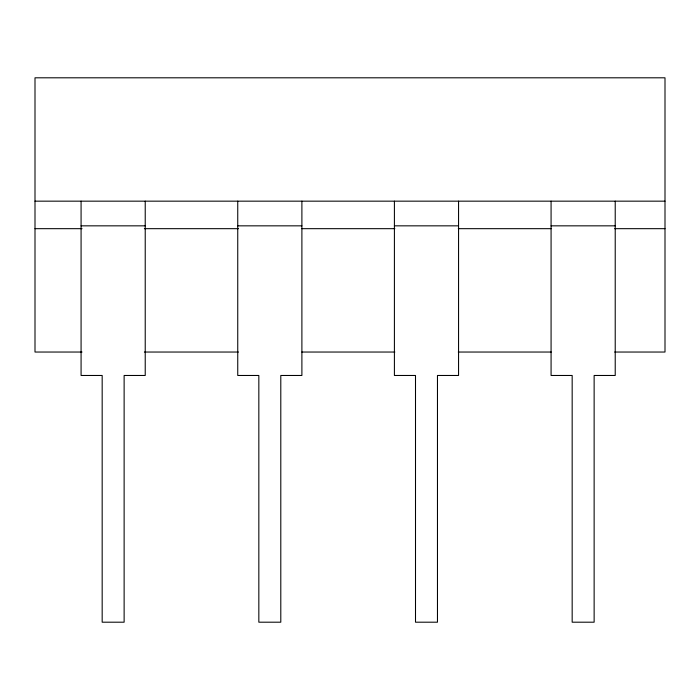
<?xml version="1.0" encoding="UTF-8"?>
<svg xmlns="http://www.w3.org/2000/svg" width="700" height="700" viewBox="0 0 700 700"><rect width="100%" height="100%" fill="white"/><g stroke="black" fill="none" stroke-linecap="round" stroke-linejoin="round"><path stroke-width="1.05" d="M35 201.162L665 201.162M81.078 225.838L145.224 225.838M237.746 225.838L301.892 225.838M394.406 225.838L458.561 225.838M551.075 225.838L615.221 225.838M35 228.672L82.031 228.672M144.375 228.672L238.438 228.672M301.875 228.672L394.844 228.672M458.281 228.672L551.25 228.672M614.688 228.672L665 228.672M82.031 352.039L35 352.039L35 77.805L665 77.805L665 352.039L614.688 352.039M144.375 352.039L238.438 352.039M301.875 352.039L394.844 352.039M458.281 352.039L551.25 352.039M615.221 201.162L615.221 375.471L594.134 375.471L594.134 622.195L572.171 622.195L572.171 375.471L551.075 375.471L551.075 201.162M458.561 201.162L458.561 375.471L437.465 375.471L437.465 622.195L415.502 622.195L415.502 375.471L394.406 375.471L394.406 201.162M301.892 201.162L301.892 375.471L280.796 375.471L280.796 622.195L258.834 622.195L258.834 375.471L237.746 375.471L237.746 201.162M145.224 201.162L145.224 375.471L124.128 375.471L124.128 622.195L102.174 622.195L102.174 375.471L81.078 375.471L81.078 201.162"/></g></svg>
